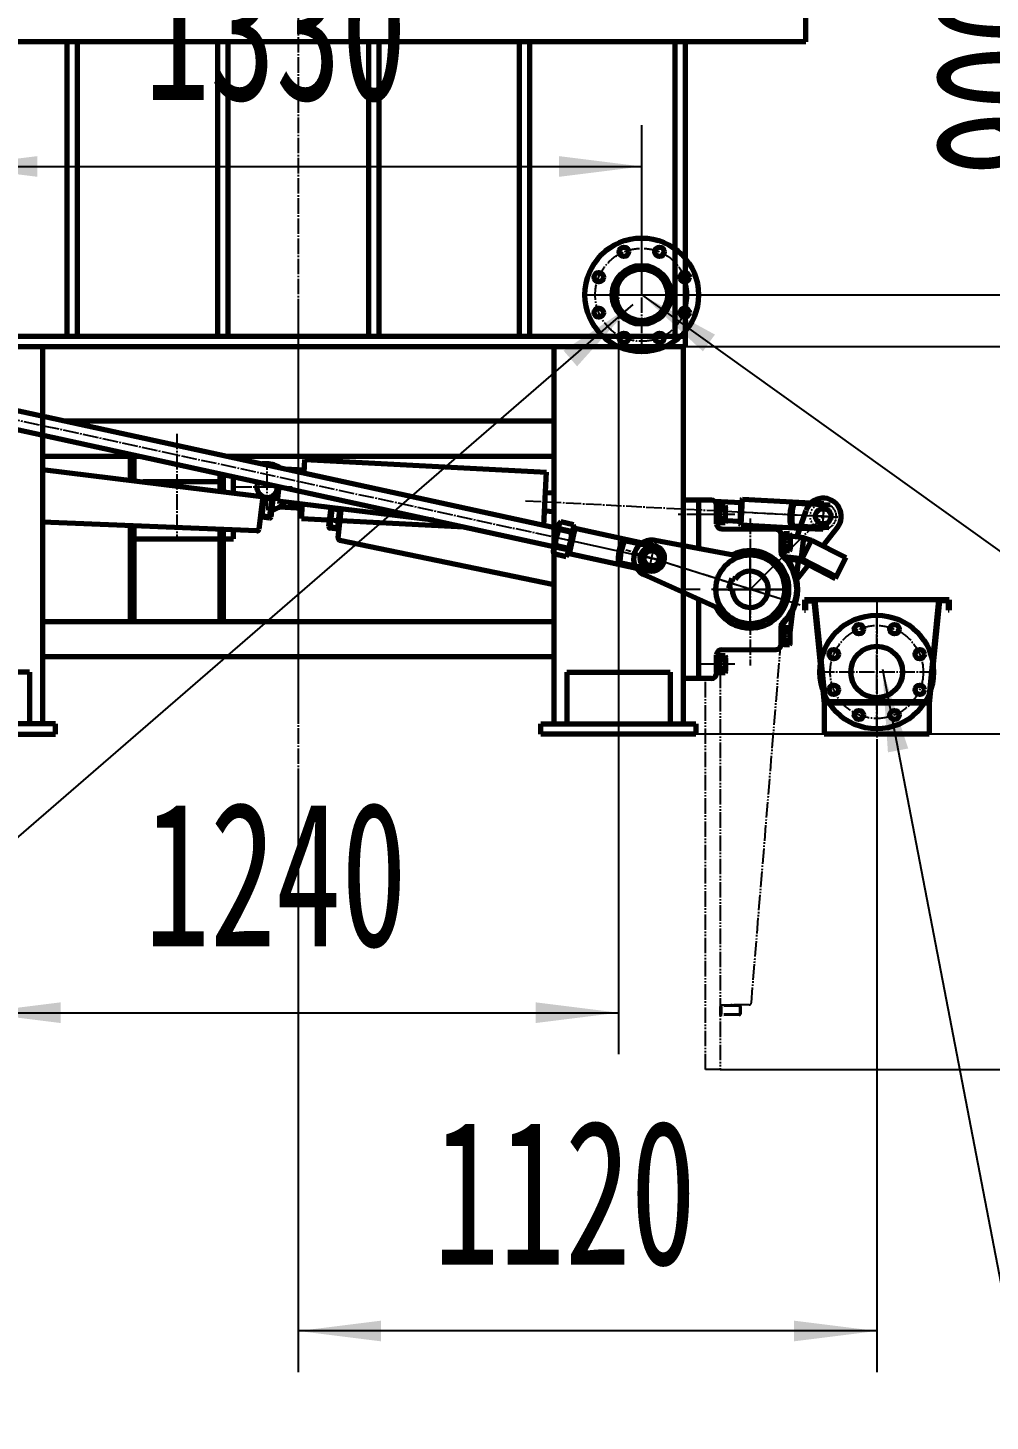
# Model space of a CAD drawing. Header units: millimetres. Extents: x -11880 to 11880, y -8400 to 8400.
# Drawn here: x 7078 to 8941, y 2269 to 4966 of the extents above; entities that cross this region are included whole.
import ezdxf

# ---------------------------------------------------------------- set-up
doc = ezdxf.new("R2010")
doc.units = ezdxf.units.MM
for name, pattern in [('EB_DASH', [6, 3, -3]), ('EB_DASHDOT', [39, 30, -3, 3, -3]), ('EB_DASHDOTDOT', [45, 30, -3, 3, -3, 3, -3])]:
    doc.linetypes.add(name, pattern=pattern)
for name, color, linetype, lineweight in [('CAXA0', 7, 'Continuous', 70), ('CAXA1', 1, 'EB_DASHDOT', 25), ('CAXA2', 6, 'EB_DASH', 25), ('CAXA4', 3, 'Continuous', 25)]:
    doc.layers.add(name, color=color, linetype=linetype, lineweight=lineweight)
doc.styles.add('标准', font='', dxfattribs={"width": 0.667})
doc.styles.get('标准').set_extended_font_data('SimSun')
doc.dimstyles.new('标准', dxfattribs={"dimscale": 40, "dimtxt": 7, "dimasz": 4, "dimexe": 2, "dimexo": 0, "dimtad": 1, "dimdec": 1, "dimzin": 12, "dimdsep": 46, "dimtxsty": '标准', "dimcen": 0, "dimdle": 6, "dimaunit": 1, "dimazin": 2, "dimtfac": 1, "dimtdec": 3, "dimtmove": 0, "dimatfit": 3, "dimfxl": 0, "dimtolj": 1, "dimtzin": 0, "dimarcsym": 0})

# ---------------------------------------------------------------- blocks, each defined once
blk = doc.blocks.new('CAXBLOCK36', base_point=(8266.2, 4449.2))
at = {"layer": 'CAXA0', "linetype": 'Continuous', "lineweight": 70}
for centre, radius in [((8266.2, 4449.2), 110), ((8231.8, 4532.3), 9), ((8300.7, 4532.3), 9), ((8266.2, 4449.2), 57), ((8183.1, 4483.6), 9), ((8266.2, 4449.2), 50), ((8349.4, 4483.6), 9), ((8183.1, 4414.7), 9), ((8349.4, 4414.7), 9), ((8231.8, 4366), 9), ((8300.7, 4366), 9)]:
    blk.add_circle(centre, radius, dxfattribs=at)
at = {"layer": 'CAXA1', "linetype": 'EB_DASHDOT', "lineweight": 25}
for p, q in [((8266.2, 4336.2), (8266.2, 4562.2)), ((8153.2, 4449.2), (8379.2, 4449.2))]:
    blk.add_line(p, q, dxfattribs=at)
blk.add_circle((8266.2, 4449.2), 90, dxfattribs=at)
blk = doc.blocks.new('CAXBLOCK37', base_point=(8248.9, 4430.7))
at = {"layer": 'CAXA0', "linetype": 'Continuous', "lineweight": 25}
blk.add_hatch(color=0, dxfattribs=at).paths.add_polyline_path([(8248.9, 4430.7), (8114.9, 4341.1), (8141.1, 4310.8)], flags=0)
at = {"layer": 'CAXA0', "color": 0, "linetype": 'Continuous', "lineweight": 25}
blk.add_line((8248.9, 4430.7), (6147.7, 2611.4), dxfattribs=at)
blk = doc.blocks.new('*D46')
at = {"layer": 'CAXA4', "linetype": 'Continuous', "lineweight": 25}
for points in [[(9749.4, 6349.2), (9729.4, 6189.2), (9769.4, 6189.2)], [(9749.4, 4349.2), (9729.4, 4509.2), (9769.4, 4509.2)]]:
    blk.add_hatch(color=0, dxfattribs=at).paths.add_polyline_path(points, flags=0)
at = {"layer": 'CAXA4', "color": 0, "linetype": 'Continuous', "lineweight": 25}
for p, q in [((6851.2, 6349.2), (9829.4, 6349.2)), ((9749.4, 6349.2), (9749.4, 4349.2)), ((6851.2, 4349.2), (9829.4, 4349.2))]:
    blk.add_line(p, q, dxfattribs=at)
at = {"layer": 'CAXA4', "color": 0, "linetype": 'Continuous', "lineweight": 25, "insert": (9340.8, 5051.3), "char_height": 280, "attachment_point": 1, "rotation": 90, "style": '标准'}
blk.add_mtext('\\fSimSun|b0|i0|p34;2000', dxfattribs=at)
blk = doc.blocks.new('CAXBLOCK222', base_point=(8541.2, 3788.1))
at = {"layer": 'CAXA0', "linetype": 'Continuous', "lineweight": 70}
for p, q in [((8541.2, 3771.6), (8541.2, 3804.6)), ((8552.6, 3804.6), (8541.2, 3804.6)), ((8541.2, 3778.1), (8541.2, 3798.1)), ((8552.6, 3796.3), (8541.2, 3796.3)), ((8552.6, 3779.8), (8541.2, 3779.8)), ((8553.7, 3775.7), (8553.7, 3800.4)), ((8552.6, 3771.6), (8541.2, 3771.6))]:
    blk.add_line(p, q, dxfattribs=at)
for centre, radius, start, end in [((8545.8, 3800.4), 7.93, 328.7194, 31.2806), ((8523.7, 3788.1), 30, 344.0628, 15.9372), ((8545.8, 3775.7), 7.93, 328.7194, 31.2806)]:
    blk.add_arc(centre, radius, start, end, dxfattribs=at)
at = {"layer": 'CAXA1', "linetype": 'EB_DASHDOT', "lineweight": 25}
blk.add_line((8555.6, 3788.1), (8538.2, 3788.1), dxfattribs=at)
blk = doc.blocks.new('CAXBLOCK223', base_point=(8536.2, 3788.1))
at = {"layer": 'CAXA0'}
for p, q in [((8536.2, 3803.2), (8536.2, 3773)), ((8536.2, 3803.2), (8541.2, 3803.2)), ((8541.2, 3803.2), (8541.2, 3773)), ((8536.2, 3789.4), (8541.2, 3790.7)), ((8536.2, 3786.8), (8536.9, 3787)), ((8536.9, 3787), (8541.2, 3788.1)), ((8536.2, 3773), (8541.2, 3773))]:
    blk.add_line(p, q, dxfattribs=at)
at = {"layer": 'CAXA1', "linetype": 'EB_DASHDOT', "lineweight": 25}
blk.add_line((8533.2, 3788.1), (8544.2, 3788.1), dxfattribs=at)
blk = doc.blocks.new('CAXBLOCK224', base_point=(8541.2, 3970.2))
at = {"layer": 'CAXA0', "linetype": 'Continuous', "lineweight": 70}
for p, q in [((8541.2, 3986.7), (8541.2, 3953.7)), ((8552.6, 3986.7), (8541.2, 3986.7)), ((8541.2, 3980.2), (8541.2, 3960.2)), ((8552.6, 3978.4), (8541.2, 3978.4)), ((8553.7, 3982.5), (8553.7, 3957.8)), ((8552.6, 3961.9), (8541.2, 3961.9)), ((8552.6, 3953.7), (8541.2, 3953.7))]:
    blk.add_line(p, q, dxfattribs=at)
for centre, radius, start, end in [((8545.8, 3982.5), 7.93, 328.7194, 31.2806), ((8523.7, 3970.2), 30, 344.0628, 15.9372), ((8545.8, 3957.8), 7.93, 328.7194, 31.2806)]:
    blk.add_arc(centre, radius, start, end, dxfattribs=at)
at = {"layer": 'CAXA1', "linetype": 'EB_DASHDOT', "lineweight": 25}
blk.add_line((8555.6, 3970.2), (8538.2, 3970.2), dxfattribs=at)
blk = doc.blocks.new('CAXBLOCK225', base_point=(8536.2, 3970.2))
at = {"layer": 'CAXA0'}
for p, q in [((8536.2, 3955.1), (8536.2, 3985.3)), ((8536.2, 3985.3), (8541.2, 3985.3)), ((8536.2, 3971.5), (8536.9, 3971.3)), ((8536.2, 3968.9), (8541.2, 3967.5)), ((8536.9, 3971.3), (8541.2, 3970.1)), ((8541.2, 3955.1), (8541.2, 3985.3)), ((8536.2, 3955.1), (8541.2, 3955.1))]:
    blk.add_line(p, q, dxfattribs=at)
at = {"layer": 'CAXA1', "linetype": 'EB_DASHDOT', "lineweight": 25}
blk.add_line((8533.2, 3970.2), (8544.2, 3970.2), dxfattribs=at)
blk = doc.blocks.new('CAXBLOCK226', base_point=(8416.2, 4024.2))
at = {"layer": 'CAXA0', "linetype": 'Continuous', "lineweight": 70}
for p, q in [((8416.2, 4007.7), (8416.2, 4040.6)), ((8427.6, 4040.6), (8416.2, 4040.6)), ((8416.2, 4014.2), (8416.2, 4034.2)), ((8427.6, 4032.4), (8416.2, 4032.4)), ((8428.7, 4011.8), (8428.7, 4036.5)), ((8427.6, 4015.9), (8416.2, 4015.9)), ((8427.6, 4007.7), (8416.2, 4007.7))]:
    blk.add_line(p, q, dxfattribs=at)
for centre, radius, start, end in [((8420.8, 4036.5), 7.93, 328.7194, 31.2806), ((8398.7, 4024.2), 30, 344.0628, 15.9372), ((8420.8, 4011.8), 7.93, 328.7194, 31.2806)]:
    blk.add_arc(centre, radius, start, end, dxfattribs=at)
at = {"layer": 'CAXA1', "linetype": 'EB_DASHDOT', "lineweight": 25}
blk.add_line((8430.6, 4024.2), (8413.2, 4024.2), dxfattribs=at)
blk = doc.blocks.new('CAXBLOCK227', base_point=(8411.2, 4024.2))
at = {"layer": 'CAXA0'}
for p, q in [((8411.2, 4039.3), (8411.2, 4009.1)), ((8411.2, 4039.3), (8416.2, 4039.3)), ((8411.2, 4025.4), (8416.2, 4026.8)), ((8411.2, 4022.9), (8411.9, 4023)), ((8411.9, 4023), (8416.2, 4024.2)), ((8416.2, 4039.3), (8416.2, 4009.1)), ((8411.2, 4009.1), (8416.2, 4009.1))]:
    blk.add_line(p, q, dxfattribs=at)
at = {"layer": 'CAXA1', "linetype": 'EB_DASHDOT', "lineweight": 25}
blk.add_line((8408.2, 4024.2), (8419.2, 4024.2), dxfattribs=at)
blk = doc.blocks.new('CAXBLOCK228', base_point=(8416.2, 3734.1))
at = {"layer": 'CAXA0', "linetype": 'Continuous', "lineweight": 70}
for p, q in [((8416.2, 3750.6), (8416.2, 3717.6)), ((8427.6, 3750.6), (8416.2, 3750.6)), ((8416.2, 3744.1), (8416.2, 3724.1)), ((8427.6, 3742.3), (8416.2, 3742.3)), ((8427.6, 3725.9), (8416.2, 3725.9)), ((8428.7, 3746.5), (8428.7, 3721.7)), ((8427.6, 3717.6), (8416.2, 3717.6))]:
    blk.add_line(p, q, dxfattribs=at)
for centre, radius, start, end in [((8420.8, 3746.5), 7.93, 328.7194, 31.2806), ((8398.7, 3734.1), 30, 344.0628, 15.9372), ((8420.8, 3721.7), 7.93, 328.7194, 31.2806)]:
    blk.add_arc(centre, radius, start, end, dxfattribs=at)
at = {"layer": 'CAXA1', "linetype": 'EB_DASHDOT', "lineweight": 25}
blk.add_line((8430.6, 3734.1), (8413.2, 3734.1), dxfattribs=at)
blk = doc.blocks.new('CAXBLOCK229', base_point=(8411.2, 3734.1))
at = {"layer": 'CAXA0'}
for p, q in [((8411.2, 3719), (8411.2, 3749.2)), ((8411.2, 3749.2), (8416.2, 3749.2)), ((8416.2, 3719), (8416.2, 3749.2)), ((8411.2, 3735.4), (8411.9, 3735.2)), ((8411.2, 3732.8), (8416.2, 3731.5)), ((8411.9, 3735.2), (8416.2, 3734.1)), ((8411.2, 3719), (8416.2, 3719))]:
    blk.add_line(p, q, dxfattribs=at)
at = {"layer": 'CAXA1', "linetype": 'EB_DASHDOT', "lineweight": 25}
blk.add_line((8408.2, 3734.1), (8419.2, 3734.1), dxfattribs=at)
blk = doc.blocks.new('CAXBLOCK230', base_point=(8100.5, 3979.9))
at = {"layer": 'CAXA0'}
for p, q in [((8095.3, 3956.7), (8105.8, 4003.1)), ((8130.4, 3989.4), (8106.4, 3994.9)), ((8109.9, 4010.3), (8133.9, 4004.9)), ((8124, 3950.2), (8134.5, 3996.6)), ((8095.9, 3948.4), (8119.9, 3943)), ((8123.4, 3958.5), (8099.4, 3963.9))]:
    blk.add_line(p, q, dxfattribs=at)
for centre, radius, start, end in [((8153.2, 3968), 54, 150.1502, 184.3479), ((8119.8, 4000), 14.4, 133.7806, 200.7175), ((8120.4, 3999.8), 14.4, 313.7806, 20.7175), ((8076.5, 3985.3), 54, 330.1502, 4.3479), ((8109.3, 3953.5), 14.4, 133.7806, 200.7175), ((8109.9, 3953.4), 14.4, 313.7806, 20.7175)]:
    blk.add_arc(centre, radius, start, end, dxfattribs=at)
at = {"layer": 'CAXA1', "linetype": 'EB_DASHDOT', "lineweight": 25}
blk.add_line((8098.2, 3980.4), (8132.1, 3972.8), dxfattribs=at)
blk = doc.blocks.new('CAXBLOCK231', base_point=(8476.3, 3879.2))
at = {"layer": 'CAXA0'}
for p, q in [((8457.2, 3942.9), (8292, 3973.8)), ((8424.1, 3838), (8271.1, 3907.5)), ((8435.2, 3881.7), (8441.2, 3900.7)), ((8441.2, 3900.7), (8447.3, 3898.8)), ((8435.2, 3881.7), (8441.3, 3879.8))]:
    blk.add_line(p, q, dxfattribs=at)
for centre, radius in [((8285.5, 3939.3), 22), ((8285.5, 3939.3), 15), ((8476.3, 3879.2), 66.5)]:
    blk.add_circle(centre, radius, dxfattribs=at)
for centre, start, end in [((8285.5, 3939.3), 72.5, 252.5), ((8476.3, 3879.2), 359.1015, 145.8985), ((8476.3, 3879.2), 179.1015, 359.1015)]:
    blk.add_arc(centre, 35, start, end, dxfattribs=at)
blk = doc.blocks.new('CAXBLOCK237', base_point=(6981.2, 3599.2))
at = {"layer": 'CAXA0', "color": 3, "linetype": 'EB_DASHDOTDOT', "lineweight": 25}
blk.add_line((6856.2, 4349.2), (6856.2, 3619.2), dxfattribs=at)
at = {"layer": 'CAXA0', "linetype": 'Continuous', "lineweight": 70}
for p, q in [((6856.2, 4349.2), (6856.2, 3619.2)), ((7106.2, 4349.2), (7106.2, 3619.2)), ((7106.2, 4349.2), (7106.2, 3619.2)), ((6881.2, 3719.2), (6881.2, 3619.2)), ((7081.2, 3719.2), (6881.2, 3719.2)), ((7081.2, 3719.2), (6881.2, 3719.2)), ((6881.2, 3719.2), (6881.2, 3619.2)), ((7081.2, 3719.2), (7081.2, 3619.2)), ((7081.2, 3719.2), (7081.2, 3619.2)), ((7131.2, 3619.2), (6831.2, 3619.2)), ((6831.2, 3619.2), (6831.2, 3599.2)), ((7131.2, 3619.2), (6831.2, 3619.2)), ((6831.2, 3619.2), (6831.2, 3599.2)), ((7131.2, 3599.2), (7131.2, 3619.2)), ((7131.2, 3599.2), (7131.2, 3619.2)), ((6831.2, 3599.2), (7131.2, 3599.2)), ((6831.2, 3599.2), (7131.2, 3599.2))]:
    blk.add_line(p, q, dxfattribs=at)
at = {"layer": 'CAXA0'}
blk.add_line((6856.2, 4349.2), (7106.2, 4349.2), dxfattribs=at)
at = {"layer": 'CAXA1', "linetype": 'EB_DASHDOT', "lineweight": 25}
blk.add_line((6981.2, 4349.2), (6981.2, 3599.2), dxfattribs=at)
blk = doc.blocks.new('CAXBLOCK238', base_point=(8221.2, 3599.2))
at = {"layer": 'CAXA0', "color": 3, "linetype": 'EB_DASHDOTDOT', "lineweight": 25}
blk.add_line((8096.2, 4349.2), (8096.2, 3619.2), dxfattribs=at)
at = {"layer": 'CAXA0', "linetype": 'Continuous', "lineweight": 70}
for p, q in [((8096.2, 4349.2), (8096.2, 3619.2)), ((8346.2, 4349.2), (8346.2, 3619.2)), ((8346.2, 4349.2), (8346.2, 3619.2)), ((8121.2, 3719.2), (8121.2, 3619.2)), ((8121.2, 3719.2), (8121.2, 3619.2)), ((8121.2, 3719.2), (8321.2, 3719.2)), ((8121.2, 3719.2), (8321.2, 3719.2)), ((8321.2, 3719.2), (8321.2, 3619.2)), ((8321.2, 3719.2), (8321.2, 3619.2)), ((8071.2, 3619.2), (8371.2, 3619.2)), ((8071.2, 3599.2), (8071.2, 3619.2)), ((8071.2, 3619.2), (8371.2, 3619.2)), ((8071.2, 3599.2), (8071.2, 3619.2)), ((8371.2, 3619.2), (8371.2, 3599.2)), ((8371.2, 3619.2), (8371.2, 3599.2)), ((8371.2, 3619.2), (8371.2, 3599.2)), ((8371.2, 3619.2), (8371.2, 3599.2)), ((8371.2, 3599.2), (8071.2, 3599.2)), ((8371.2, 3599.2), (8071.2, 3599.2))]:
    blk.add_line(p, q, dxfattribs=at)
at = {"layer": 'CAXA0'}
blk.add_line((8096.2, 4349.2), (8346.2, 4349.2), dxfattribs=at)
at = {"layer": 'CAXA0', "color": 7}
blk.add_line((8121.2, 3719.2), (8321.2, 3719.2), dxfattribs=at)
at = {"layer": 'CAXA1', "linetype": 'EB_DASHDOT', "lineweight": 25}
for p in [(8221.2, 4361.3), (8221.2, 4343.3)]:
    blk.add_line(p, (8221.2, 3599.2), dxfattribs=at)
blk = doc.blocks.new('*D280')
at = {"layer": 'CAXA4', "linetype": 'Continuous', "lineweight": 25}
for points in [[(10352.3, 5349.2), (10332.3, 5189.2), (10372.3, 5189.2)], [(10352.3, 3599.2), (10332.3, 3759.2), (10372.3, 3759.2)]]:
    blk.add_hatch(color=0, dxfattribs=at).paths.add_polyline_path(points, flags=0)
at = {"layer": 'CAXA4', "color": 0, "linetype": 'Continuous', "lineweight": 25}
for p, q in [((8354.2, 5349.2), (10432.3, 5349.2)), ((10352.3, 5349.2), (10352.3, 3599.2)), ((8371.2, 3599.2), (10432.3, 3599.2))]:
    blk.add_line(p, q, dxfattribs=at)
at = {"layer": 'CAXA4', "color": 0, "linetype": 'Continuous', "lineweight": 25, "insert": (9943.7, 4176.3), "char_height": 280, "attachment_point": 1, "rotation": 90, "style": '标准'}
blk.add_mtext('\\fSimSun|b0|i0|p34;1750', dxfattribs=at)
blk = doc.blocks.new('*D281')
at = {"layer": 'CAXA4', "linetype": 'Continuous', "lineweight": 25}
for points in [[(11004.4, 6349.2), (11024.4, 6189.2), (10984.4, 6189.2)], [(11004.4, 3599.2), (11024.4, 3759.2), (10984.4, 3759.2)]]:
    blk.add_hatch(color=0, dxfattribs=at).paths.add_polyline_path(points, flags=0)
at = {"layer": 'CAXA4', "color": 0, "linetype": 'Continuous', "lineweight": 25}
for p, q in [((8351.2, 6349.2), (11084.4, 6349.2)), ((11004.4, 3599.2), (11004.4, 6349.2)), ((8371.2, 3599.2), (11084.4, 3599.2))]:
    blk.add_line(p, q, dxfattribs=at)
at = {"layer": 'CAXA4', "color": 0, "linetype": 'Continuous', "lineweight": 25, "insert": (10595.8, 4676.3), "char_height": 280, "attachment_point": 1, "rotation": 90, "style": '标准'}
blk.add_mtext('\\fSimSun|b0|i0|p34;2750', dxfattribs=at)
blk = doc.blocks.new('*D282')
at = {"layer": 'CAXA4', "linetype": 'Continuous', "lineweight": 25}
for points in [[(10352.3, 3599.2), (10332.3, 3439.2), (10372.3, 3439.2)], [(10352.3, 2949.9), (10332.3, 3109.9), (10372.3, 3109.9)]]:
    blk.add_hatch(color=0, dxfattribs=at).paths.add_polyline_path(points, flags=0)
at = {"layer": 'CAXA4', "color": 0, "linetype": 'Continuous', "lineweight": 25}
for p, q in [((8371.2, 3599.2), (10432.3, 3599.2)), ((10352.3, 3599.2), (10352.3, 2949.9)), ((8418.2, 2949.9), (10432.3, 2949.9))]:
    blk.add_line(p, q, dxfattribs=at)
at = {"layer": 'CAXA4', "color": 0, "linetype": 'Continuous', "lineweight": 25, "insert": (9943.7, 3054.6), "char_height": 280, "attachment_point": 1, "rotation": 90, "style": '标准'}
blk.add_mtext('\\fSimSun|b0|i0|p34;650', dxfattribs=at)
blk = doc.blocks.new('*D283')
at = {"layer": 'CAXA4', "linetype": 'Continuous', "lineweight": 25}
for points in [[(6981.2, 3059.8), (7141.2, 3039.8), (7141.2, 3079.8)], [(8221.2, 3059.8), (8061.2, 3039.8), (8061.2, 3079.8)]]:
    blk.add_hatch(color=0, dxfattribs=at).paths.add_polyline_path(points, flags=0)
at = {"layer": 'CAXA4', "color": 0, "linetype": 'Continuous', "lineweight": 25}
for p, q in [((6981.2, 3599.2), (6981.2, 2979.8)), ((8221.2, 3599.2), (8221.2, 2979.8)), ((6981.2, 3059.8), (8221.2, 3059.8))]:
    blk.add_line(p, q, dxfattribs=at)
at = {"layer": 'CAXA4', "color": 0, "linetype": 'Continuous', "lineweight": 25, "insert": (7303.4, 3468.4), "char_height": 280, "attachment_point": 1, "style": '标准'}
blk.add_mtext('\\fSimSun|b0|i0|p34;1240', dxfattribs=at)
blk = doc.blocks.new('CAXBLOCK240', base_point=(8721.2, 3719.2))
at = {"layer": 'CAXA0'}
for centre, radius in [((8721.2, 3719.2), 110), ((8686.8, 3802.3), 9), ((8755.7, 3802.3), 9), ((8638.1, 3753.6), 9), ((8721.2, 3719.2), 50), ((8804.4, 3753.6), 9), ((8638.1, 3684.7), 9), ((8804.4, 3684.7), 9), ((8686.8, 3636), 9), ((8755.7, 3636), 9)]:
    blk.add_circle(centre, radius, dxfattribs=at)
at = {"layer": 'CAXA1', "linetype": 'EB_DASHDOT', "lineweight": 25}
for p, q in [((8721.2, 3862.2), (8721.2, 3586.7)), ((8721.2, 3606.2), (8721.2, 3832.2)), ((8834.2, 3719.2), (8608.2, 3719.2))]:
    blk.add_line(p, q, dxfattribs=at)
blk.add_circle((8721.2, 3719.2), 90, dxfattribs=at)
blk = doc.blocks.new('CAXBLOCK239', base_point=(8721.2, 3599.2))
at = {"layer": 'CAXA0'}
for p, q in [((8601.2, 3859.2), (8581.2, 3859.2)), ((8581.2, 3859.2), (8581.2, 3839.2)), ((8598.5, 3859.2), (8581.2, 3859.2)), ((8581.2, 3859.2), (8601.2, 3859.2)), ((8583.2, 3857.2), (8583.2, 3839.2)), ((8583.2, 3857.2), (8599.4, 3857.2)), ((8599.4, 3857.2), (8619.5, 3659.2)), ((8841.2, 3859.2), (8601.2, 3859.2)), ((8841.2, 3859.2), (8601.2, 3859.2)), ((8601.4, 3857.4), (8621.3, 3661.2)), ((8841, 3857.4), (8821.1, 3661.2)), ((8843, 3857.2), (8822.9, 3659.2)), ((8841.2, 3859.2), (8861.2, 3859.2)), ((8861.2, 3859.2), (8841.2, 3859.2)), ((8859.2, 3857.2), (8843, 3857.2)), ((8843.9, 3859.2), (8861.2, 3859.2)), ((8859.2, 3857.2), (8859.2, 3839.2)), ((8861.2, 3859.2), (8861.2, 3839.2)), ((8581.2, 3839.2), (8583.2, 3839.2)), ((8861.2, 3839.2), (8859.2, 3839.2)), ((8822.9, 3659.2), (8619.5, 3659.2)), ((8619.5, 3659.2), (8619.5, 3599.2)), ((8821.1, 3661.2), (8621.3, 3661.2)), ((8822.9, 3659.2), (8822.9, 3599.2)), ((8822.9, 3599.2), (8619.5, 3599.2))]:
    blk.add_line(p, q, dxfattribs=at)
for centre, start, end in [((8599.4, 3857.2), 5.797, 90), ((8843, 3857.2), 90, 174.203)]:
    blk.add_arc(centre, 2, start, end, dxfattribs=at)
blk.add_blockref('CAXBLOCK240', (8721.2, 3719.2), dxfattribs=at)
blk = doc.blocks.new('*D286')
at = {"layer": 'CAXA4', "linetype": 'Continuous', "lineweight": 25}
for points in [[(7601.2, 2443.7), (7761.2, 2463.7), (7761.2, 2423.7)], [(8721.2, 2443.7), (8561.2, 2463.7), (8561.2, 2423.7)]]:
    blk.add_hatch(color=0, dxfattribs=at).paths.add_polyline_path(points, flags=0)
at = {"layer": 'CAXA4', "color": 0, "linetype": 'Continuous', "lineweight": 25}
for p, q in [((8721.2, 3586.7), (8721.2, 2363.7)), ((7601.2, 3519.8), (7601.2, 2363.7)), ((8721.2, 2443.7), (7601.2, 2443.7))]:
    blk.add_line(p, q, dxfattribs=at)
at = {"layer": 'CAXA4', "color": 0, "linetype": 'Continuous', "lineweight": 25, "insert": (7863.4, 2852.3), "char_height": 280, "attachment_point": 1, "style": '标准'}
blk.add_mtext('\\fSimSun|b0|i0|p34;1120', dxfattribs=at)
blk = doc.blocks.new('*D287')
at = {"layer": 'CAXA4', "linetype": 'Continuous', "lineweight": 25}
blk.add_hatch(color=0, dxfattribs=at).paths.add_polyline_path([(8732.1, 3724.4), (8742.9, 3563.6), (8782.1, 3571.1)], flags=0)
at = {"layer": 'CAXA4', "color": 0, "linetype": 'Continuous', "lineweight": 25}
for p, q in [((8732.1, 3724.4), (8999.2, 2342.2)), ((8999.2, 2342.2), (11075.6, 2342.2))]:
    blk.add_line(p, q, dxfattribs=at)
at = {"layer": 'CAXA4', "color": 0, "linetype": 'Continuous', "lineweight": 25, "char_height": 280, "attachment_point": 1, "style": '标准'}
for s, insert in [('\\fSimSun|b0|i0|p34;e', (10018.1, 2750.8)), ('\\fSimSun|b0|i0|p34;接液槽出液法兰', (9102.6, 2317.2))]:
    blk.add_mtext(s, dxfattribs=dict(at, insert=insert))
blk = doc.blocks.new('*D320')
at = {"layer": 'CAXA4', "linetype": 'Continuous', "lineweight": 25}
blk.add_hatch(color=0, dxfattribs=at).paths.add_polyline_path([(8266.2, 4449.2), (8384.7, 4339.8), (8408, 4372.3)], flags=0)
at = {"layer": 'CAXA4', "color": 0, "linetype": 'Continuous', "lineweight": 25}
for p, q in [((8266.2, 4449.2), (9241.9, 3751)), ((9241.9, 3751), (9556.7, 3751))]:
    blk.add_line(p, q, dxfattribs=at)
at = {"layer": 'CAXA4', "color": 0, "linetype": 'Continuous', "lineweight": 25, "insert": (9258.9, 4159.6), "char_height": 280, "attachment_point": 1, "style": '标准'}
blk.add_mtext('\\fSimSun|b0|i0|p34;a2', dxfattribs=at)
blk = doc.blocks.new('*D360')
at = {"layer": 'CAXA4', "linetype": 'Continuous', "lineweight": 25}
for points in [[(9241.9, 5349.2), (9221.9, 5189.2), (9261.9, 5189.2)], [(9241.9, 4449.2), (9221.9, 4609.2), (9261.9, 4609.2)]]:
    blk.add_hatch(color=0, dxfattribs=at).paths.add_polyline_path(points, flags=0)
at = {"layer": 'CAXA4', "color": 0, "linetype": 'Continuous', "lineweight": 25}
for p, q in [((8354.2, 5349.2), (9321.9, 5349.2)), ((9241.9, 5349.2), (9241.9, 4449.2)), ((8153.2, 4449.2), (9321.9, 4449.2))]:
    blk.add_line(p, q, dxfattribs=at)
at = {"layer": 'CAXA4', "color": 0, "linetype": 'Continuous', "lineweight": 25, "insert": (8833.3, 4679.3), "char_height": 280, "attachment_point": 1, "rotation": 90, "style": '标准'}
blk.add_mtext('\\fSimSun|b0|i0|p34;900', dxfattribs=at)
blk = doc.blocks.new('*D361')
at = {"layer": 'CAXA4', "linetype": 'Continuous', "lineweight": 25}
for points in [[(6936.2, 4697.6), (7096.2, 4677.6), (7096.2, 4717.6)], [(8266.2, 4697.6), (8106.2, 4677.6), (8106.2, 4717.6)]]:
    blk.add_hatch(color=0, dxfattribs=at).paths.add_polyline_path(points, flags=0)
at = {"layer": 'CAXA4', "color": 0, "linetype": 'Continuous', "lineweight": 25}
for p, q in [((6936.2, 4449.2), (6936.2, 4777.6)), ((8266.2, 4449.2), (8266.2, 4777.6)), ((6936.2, 4697.6), (8266.2, 4697.6))]:
    blk.add_line(p, q, dxfattribs=at)
at = {"layer": 'CAXA4', "color": 0, "linetype": 'Continuous', "lineweight": 25, "insert": (7303.4, 5106.2), "char_height": 280, "attachment_point": 1, "style": '标准'}
blk.add_mtext('\\fSimSun|b0|i0|p34;1330', dxfattribs=at)

msp = doc.modelspace()

# ---------------------------------------------------------------- linework, layer by layer
at = {"layer": 'CAXA0'}
for p, q in [((8583.73, 4939.15), (8583.73, 4999.15)), ((8583.73, 4939.15), (6618.73, 4939.15)), ((7153.23, 4939.15), (7153.23, 4369.15)), ((7173.23, 4939.15), (7173.23, 4369.15)), ((7445.23, 4939.15), (7445.23, 4369.15)), ((7465.23, 4939.15), (7465.23, 4369.15)), ((7737.23, 4939.15), (7737.23, 4369.15)), ((7757.23, 4939.15), (7757.23, 4369.15)), ((8029.23, 4939.15), (8029.23, 4369.15)), ((8049.23, 4939.15), (8049.23, 4369.15)), ((8331.23, 4369.15), (8331.23, 4939.15)), ((8351.23, 4369.15), (8351.23, 4939.15)), ((8351.23, 4349.15), (8351.23, 4403.33)), ((6851.23, 4369.15), (8351.23, 4369.15)), ((8331.23, 4369.15), (8331.23, 4373.66)), ((6851.23, 4349.15), (8351.23, 4349.15)), ((6851.23, 4349.15), (8351.23, 4349.15))]:
    msp.add_line(p, q, dxfattribs=at)
at = {"layer": 'CAXA0', "linetype": 'Continuous', "lineweight": 70}
msp.add_line((7106.23, 4349.15), (8096.23, 4349.15), dxfattribs=at)
at = {"layer": 'CAXA0', "color": 7}
for p, q in [((6886.4, 4262.67), (8133.05, 3991)), ((6878.73, 4227.5), (8125.38, 3955.83)), ((7150.35, 4205.15), (7601.23, 4205.15)), ((7555.64, 4205.15), (8096.23, 4205.15)), ((7106.23, 4137.15), (7293.31, 4137.15)), ((7276.23, 4137.15), (7276.23, 4090.18)), ((7283.23, 4137.15), (7283.23, 4089.32)), ((7462.39, 4137.15), (7601.23, 4137.15)), ((7476.23, 4134.14), (7476.23, 4137.15)), ((7530.05, 4137.15), (8096.23, 4137.15)), ((7612.53, 4104.43), (7613.9, 4130.41)), ((7613.9, 4130.41), (8081.82, 4105.81)), ((7449.23, 4103.18), (7449.23, 4068.93)), ((7456.23, 4101.65), (7456.23, 4068.07)), ((7456.23, 4068.07), (7456.23, 4101.65)), ((7541.23, 4122.15), (7531.22, 4122.15)), ((7576.11, 4112.37), (7612.85, 4110.44)), ((8076.43, 4003.34), (8081.82, 4105.81)), ((7456.23, 4087.15), (7300.84, 4087.15)), ((7476.23, 4065.62), (7476.23, 4097.29)), ((7560.97, 4050.1), (7564.4, 4078.08)), ((7655.78, 4092.25), (7656.4, 4097.28)), ((7862.86, 4013.04), (7560.97, 4050.1)), ((8079.77, 4066.86), (8096.23, 4065.99)), ((8401.23, 4051.76), (8346.23, 4051.76)), ((8376.23, 4051.65), (8376.23, 3958.02)), ((8407.25, 4049.64), (8458.82, 4046.93)), ((8456.67, 4005.96), (8459.08, 4051.89)), ((8459.08, 4051.89), (8456.67, 4005.96)), ((8458.56, 4003.85), (8461.18, 4053.78)), ((8459.08, 4051.89), (8461.18, 4053.78)), ((8461.18, 4053.78), (8594.5, 4046.8)), ((8591.56, 4043.88), (8560.61, 4045.5)), ((8594.5, 4046.8), (8618.96, 4045.52)), ((7564.87, 4038.86), (7608.96, 4036.54)), ((7607.91, 4016.57), (7609.36, 4044.16)), ((7664.8, 4037.36), (7681.69, 4035.43)), ((8077.88, 4030.91), (8096.23, 4029.94)), ((8566.74, 3980.4), (8584.58, 4031.99)), ((8630.79, 4041.82), (8591.56, 4043.88)), ((7521.42, 3992.2), (7106.23, 4008.88)), ((7276.23, 4002.05), (7276.23, 3977.15)), ((7276.23, 4002.05), (7276.23, 3817.15)), ((7283.23, 4001.77), (7283.23, 3817.15)), ((7449.23, 3995.1), (7449.23, 3817.15)), ((7456.23, 3994.82), (7456.23, 3817.15)), ((7476.23, 3977.15), (7476.23, 3994.01)), ((7607.91, 4016.57), (7922.59, 4000.02)), ((8124.32, 3950.94), (8134.11, 3995.89)), ((8136.49, 3997.42), (8125.84, 3948.56)), ((8136.49, 3997.42), (8134.11, 3995.89)), ((8136.49, 3997.42), (8266.93, 3968.99)), ((8428.71, 4012.46), (8456.93, 4010.98)), ((8458.56, 4003.85), (8456.67, 4005.96)), ((8458.56, 4003.85), (8572.78, 3997.87)), ((8573.82, 4000.89), (8558.32, 4001.7)), ((8572.78, 3997.87), (8616.85, 3995.56)), ((8628.49, 3998.02), (8573.82, 4000.89)), ((8645.23, 3999), (8617.11, 3963.01)), ((7276.23, 3977.15), (7476.23, 3977.15)), ((7681.44, 3974.59), (8096.23, 3888.73)), ((8263.56, 3966.59), (8233.28, 3973.18)), ((8301.94, 3958.22), (8263.56, 3966.59)), ((8266.93, 3968.99), (8291.36, 3963.67)), ((8580.27, 3978.73), (8553.71, 3982)), ((8574.79, 3934.07), (8580.27, 3978.73)), ((8574.79, 3934.07), (8595.22, 3974.17)), ((8580.27, 3978.73), (8595.22, 3974.17)), ((8595.22, 3974.17), (8661.29, 3940.5)), ((8096.23, 3962.18), (8096.23, 3960.88)), ((8096.23, 3962.18), (8096.23, 3960.88)), ((8124.32, 3950.94), (8125.84, 3948.56)), ((8125.84, 3948.56), (8256.29, 3920.14)), ((8575.98, 3937.95), (8543.47, 3941.94)), ((8574.79, 3934.07), (8547.42, 3937.43)), ((8575.98, 3937.95), (8642.68, 3903.97)), ((8661.29, 3940.5), (8640.86, 3900.4)), ((8254.22, 3923.73), (8223.94, 3930.33)), ((8292.6, 3915.36), (8254.22, 3923.73)), ((8256.29, 3920.14), (8280.22, 3914.92)), ((8565.71, 3900.56), (8569.6, 3934.71)), ((8588.89, 3926.88), (8566.29, 3897.96)), ((8574.79, 3934.07), (8640.86, 3900.4)), ((8376.23, 3859.73), (8376.23, 3706.65)), ((8553.73, 3795.45), (8558.6, 3838.17)), ((7106.23, 3817.15), (8096.23, 3817.15)), ((7106.23, 3749.15), (8096.23, 3749.15)), ((8376.23, 3706.65), (8346.23, 3706.65)), ((8401.23, 3706.65), (8346.23, 3706.65))]:
    msp.add_line(p, q, dxfattribs=at)
at = {"layer": 'CAXA0', "color": 7, "linetype": 'Continuous', "lineweight": 70}
for p, q in [((7106.23, 4111.05), (7561.59, 4055.14)), ((7525.55, 3995.71), (7533.28, 4058.64)), ((7531.25, 4021.61), (7535.4, 4055.36)), ((7549.85, 4054.09), (7535.95, 4055.8)), ((7546.14, 4019.79), (7550.28, 4053.53)), ((7548.62, 4019.48), (7552.77, 4053.23)), ((7550.15, 4064.99), (7550.56, 4064.94)), ((7545.28, 4016.87), (7531.38, 4018.58)), ((7545.58, 4019.35), (7531.69, 4021.06)), ((7660.61, 4000.59), (7664.8, 4037.36)), ((7663.1, 4000.31), (7667, 4034.59)), ((7681.41, 4032.95), (7667, 4034.59)), ((7678, 3998.61), (7681.85, 4032.39)), ((7678.28, 3978.96), (7684.33, 4032.11)), ((7680.48, 3998.3), (7684.33, 4032.12)), ((8411.23, 4042.51), (8411.23, 4009.56)), ((8411.23, 4006.11), (8411.23, 4041.65)), ((8411.23, 4036.03), (8411.23, 4016.03)), ((7677.16, 3995.69), (7663.25, 3997.27)), ((7677.45, 3998.17), (7663.54, 3999.76)), ((8421.17, 3996.11), (8526.3, 3995.44)), ((8536.23, 3985.44), (8536.23, 3950.54)), ((8536.23, 3950.54), (8536.23, 3985.44)), ((8536.23, 3985.44), (8536.23, 3956.89)), ((8536.23, 3983.37), (8536.23, 3963.37)), ((8536.23, 3772.82), (8536.23, 3807.71)), ((8536.23, 3771.69), (8536.23, 3801.36)), ((8536.23, 3774.89), (8536.23, 3794.89)), ((8411.23, 3718.53), (8411.23, 3752.14)), ((8411.23, 3751.81), (8411.23, 3716.65)), ((8421.17, 3762.14), (8526.3, 3762.82)), ((8411.23, 3745.34), (8411.23, 3725.34))]:
    msp.add_line(p, q, dxfattribs=at)
at = {"layer": 'CAXA0', "color": 230, "linetype": 'Continuous', "lineweight": 70}
msp.add_line((7528.77, 4021.92), (7533.28, 4058.64), dxfattribs=at)
at = {"layer": 'CAXA0', "color": 6, "linetype": 'EB_DASHDOTDOT', "lineweight": 25}
for p, q in [((8478.49, 3078.66), (8535.11, 3768.21)), ((8390.03, 2949.89), (8390.03, 3706.65)), ((8418.21, 3717.63), (8418.21, 2949.89)), ((8455.07, 3074.82), (8421.03, 3074.52)), ((8474.54, 3074.99), (8421.04, 3074.52)), ((8418.21, 3054.5), (8418.06, 3071.5)), ((8455.21, 3054.82), (8418.21, 3054.5)), ((8420.56, 3071.52), (8420.69, 3057.02)), ((8455.19, 3057.32), (8420.69, 3057.02)), ((8455.06, 3072.32), (8421.06, 3072.02)), ((8455.56, 3071.82), (8455.69, 3057.82)), ((8458.06, 3071.85), (8458.19, 3057.85)), ((8418.21, 2949.89), (8390.03, 2949.89))]:
    msp.add_line(p, q, dxfattribs=at)
at = {"layer": 'CAXA0', "color": 7}
for centre in [(8617.65, 4020.55), (8285.54, 3939.35)]:
    msp.add_circle(centre, 15, dxfattribs=at)
for centre, radius, start, end in [((7541.23, 4077.15), 45, 56.09244, 90), ((7541.23, 4077.15), 20, 150.74078, 4.67186), ((7541.23, 4077.15), 45, 278.28534, 320.10141), ((8401.23, 4041.76), 10, 0, 90), ((8620.65, 4020.39), 68, 155.42942, 198.57058), ((8652.78, 4018.71), 95.98, 161.90195, 192.09805), ((8617.65, 4020.55), 35, 322, 160.92465), ((7521.58, 3996.2), 4, 267.69882, 353.0002), ((7682.25, 3978.5), 4, 173.50012, 258.30601), ((8288.48, 3938.71), 68, 146.13574, 189.27689), ((8319.91, 3931.86), 95.98, 152.60827, 182.80436), ((8285.54, 3939.35), 25, 257.70632, 77.70632), ((8476.23, 3879.15), 92, 310.84232, 49.16213), ((8401.23, 3716.65), 10, 270, 0)]:
    msp.add_arc(centre, radius, start, end, dxfattribs=at)
at = {"layer": 'CAXA0', "color": 7, "linetype": 'Continuous', "lineweight": 70}
for centre, radius, start, end in [((7535.89, 4055.3), 3, 83.0004, 173.0004), ((7549.79, 4053.59), 0.5, 353.0004, 83.0004), ((7549.79, 4053.59), 3, 353.0004, 83.0004), ((7531.75, 4021.55), 3, 173.0004, 263.0004), ((7531.75, 4021.55), 0.5, 173.0004, 263.0004), ((7545.65, 4019.85), 3, 263.0004, 353.0004), ((7545.65, 4019.85), 0.5, 263.0004, 353.0004), ((7681.35, 4032.45), 0.5, 353.50012, 83.50012), ((7681.35, 4032.45), 3, 353.50012, 83.50012), ((7663.59, 4000.25), 3, 173.50012, 263.50012), ((7663.59, 4000.25), 0.5, 173.50012, 263.50012), ((7677.5, 3998.67), 3, 263.50012, 353.50012), ((7677.5, 3998.67), 0.5, 263.50012, 353.50012), ((8421.23, 4006.11), 10, 180, 269.63252), ((8526.23, 3985.44), 10, 0, 89.63252), ((8476.23, 3879.13), 75, 207.46488, 117.30924), ((8546.23, 3950.54), 10, 180, 225.57298), ((8476.23, 3879.13), 90, 314.427, 45.573), ((8546.15, 3807.64), 10, 134.427, 180), ((8546.23, 3807.71), 10, 134.427, 180), ((8421.23, 3752.14), 10, 90.36748, 180), ((8526.23, 3772.82), 10, 270.36748, 0)]:
    msp.add_arc(centre, radius, start, end, dxfattribs=at)
at = {"layer": 'CAXA0', "color": 230, "linetype": 'Continuous', "lineweight": 70}
msp.add_arc((7535.89, 4055.3), 0.5, 83.0004, 173.0004, dxfattribs=at)
at = {"layer": 'CAXA0', "color": 6, "linetype": 'EB_DASHDOTDOT', "lineweight": 25}
for centre, radius, start, end in [((8421.06, 3071.52), 3, 90.50012, 180.50012), ((8455.06, 3071.82), 3, 0.50012, 90.50012), ((8474.5, 3078.99), 4, 270.50012, 355.30601), ((8421.06, 3071.52), 0.5, 90.50012, 180.50012), ((8455.06, 3071.82), 0.5, 0.50012, 90.50012), ((8455.19, 3057.82), 0.5, 270.50012, 0.50012), ((8455.19, 3057.82), 3, 270.50012, 0.50012)]:
    msp.add_arc(centre, radius, start, end, dxfattribs=at)
at = {"layer": 'CAXA1', "linetype": 'EB_DASHDOT', "lineweight": 25}
for p, q in [((7601.23, 6352.15), (7601.23, 4346.15)), ((8221.23, 4477.15), (8221.23, 4086.15)), ((7601.23, 4429.15), (7601.23, 3519.78)), ((7601.23, 4371.53), (7601.23, 3626.08)), ((6879.63, 4245.72), (8288.48, 3938.71)), ((7366.23, 4180.15), (7366.23, 3974.15)), ((7366.23, 4180.15), (7366.23, 3974.15)), ((7589.23, 4077.15), (7473.23, 4077.15)), ((8041.46, 4050.75), (8645.62, 4019.08)), ((8446.43, 4024.15), (8370.63, 4024.15)), ((8451.88, 4029.24), (8645.62, 4019.08)), ((8451.88, 4029.24), (8645.62, 4019.08)), ((8451.88, 4029.24), (8645.62, 4019.08)), ((8646.12, 4019.06), (8590.19, 4021.99)), ((8646.12, 4019.06), (8590.19, 4021.99)), ((8636.13, 4019.58), (8600.18, 4021.47)), ((8636.13, 4019.58), (8600.18, 4021.47)), ((8616.63, 4001.01), (8618.63, 4039.1)), ((8618.68, 4040.09), (8616.68, 4002)), ((8476.23, 4016.15), (8476.23, 3731.57)), ((8123.35, 3974.69), (8312.9, 3933.39)), ((8123.35, 3974.69), (8312.9, 3933.39)), ((8542.57, 3858.31), (8235.26, 3955.2)), ((8561.65, 3852.29), (8254.34, 3949.19)), ((8573.16, 3848.66), (8255.02, 3948.97)), ((8313.39, 3933.28), (8258.68, 3945.2)), ((8303.62, 3935.41), (8268.45, 3943.07)), ((8281.38, 3920.23), (8289.5, 3957.49)), ((8476.23, 3801.13), (8476.23, 3957.13)), ((8476.23, 3806.13), (8476.23, 3952.13)), ((8476.29, 3809.71), (8476.29, 3948.71)), ((8379.23, 3879.15), (8343.23, 3879.15)), ((8554.23, 3879.13), (8398.23, 3879.13)), ((8549.23, 3879.13), (8403.23, 3879.13)), ((8406.73, 3879.13), (8545.73, 3879.13)), ((8406.79, 3879.21), (8545.79, 3879.21)), ((8446.43, 3734.1), (8370.63, 3734.1))]:
    msp.add_line(p, q, dxfattribs=at)
at = {"layer": 'CAXA1'}
for p, q in [((7541.23, 4032.15), (7541.23, 4122.15)), ((8383.66, 4024.15), (8336.62, 4024.15)), ((8383.66, 4024.15), (8336.62, 4024.15)), ((8476.23, 3879.13), (8617.65, 4020.55))]:
    msp.add_line(p, q, dxfattribs=at)
at = {"layer": 'CAXA1', "color": 3, "linetype": 'EB_DASHDOT', "lineweight": 25}
for p, q in [((8476.21, 3806.17), (8476.21, 3952.17)), ((8476.23, 3817.68), (8476.23, 3940.68)), ((8476.25, 3817.63), (8476.25, 3940.63)), ((8549.21, 3879.17), (8403.21, 3879.17)), ((8414.73, 3879.18), (8537.73, 3879.18)), ((8414.75, 3879.13), (8537.75, 3879.13))]:
    msp.add_line(p, q, dxfattribs=at)
at = {"layer": 'CAXA2', "color": 7, "linetype": 'EB_DASH', "lineweight": 25}
msp.add_circle((8617.65, 4020.55), 25, dxfattribs=at)
msp.add_arc((8617.65, 4020.55), 25, 267, 87, dxfattribs=at)

# ---------------------------------------------------------------- block references
at = {"layer": 'CAXA0', "linetype": 'Continuous', "lineweight": 70}
for name, p in [('CAXBLOCK36', (8266.23, 4449.15)), ('CAXBLOCK37', (8248.94, 4430.7))]:
    msp.add_blockref(name, p, dxfattribs=at)
at = {"layer": 'CAXA0'}
for name, p in [('CAXBLOCK237', (6981.23, 3599.15)), ('CAXBLOCK238', (8221.23, 3599.15)), ('CAXBLOCK239', (8721.21, 3599.15))]:
    msp.add_blockref(name, p, dxfattribs=at)
at = {"layer": 'CAXA0', "color": 7}
for name, p in [('CAXBLOCK227', (8411.23, 4024.15)), ('CAXBLOCK226', (8416.23, 4024.15)), ('CAXBLOCK230', (8100.54, 3979.91)), ('CAXBLOCK231', (8476.29, 3879.21)), ('CAXBLOCK225', (8536.23, 3970.18)), ('CAXBLOCK224', (8541.23, 3970.18)), ('CAXBLOCK223', (8536.23, 3788.09)), ('CAXBLOCK222', (8541.23, 3788.09)), ('CAXBLOCK229', (8411.23, 3734.1)), ('CAXBLOCK228', (8416.23, 3734.1))]:
    msp.add_blockref(name, p, dxfattribs=at)
at = {"layer": 'CAXA4', "linetype": 'Continuous', "lineweight": 70}
msp.add_blockref('*D320', (0, 0), dxfattribs=at)
at = {"layer": 'CAXA4'}
msp.add_blockref('*D287', (0, 0), dxfattribs=at)

# ---------------------------------------------------------------- dimensions: what is measured, and where the dimension line sits
at = {"layer": 'CAXA4', "linetype": 'Continuous', "lineweight": 70}
for base, p1, p2, angle, text, picture, middle in [((9749.38, 5349.15), (6851.23, 6349.15), (6851.23, 4349.15), 270, '\\fSimSun;2000', '*D46', (9532.58, 5349.15)), ((11004.39, 4974.15), (8371.23, 3599.15), (8351.23, 6349.15), 90, '\\fSimSun;2750', '*D281', (10787.59, 4974.15)), ((9241.86, 4899.15), (8354.23, 5349.15), (8153.23, 4449.15), 270, '\\fSimSun;900', '*D360', (9025.06, 4899.15)), ((10352.27, 4474.15), (8354.23, 5349.15), (8371.23, 3599.15), 90, '\\fSimSun;1750', '*D280', (10135.47, 4474.15)), ((10352.27, 3274.52), (8371.23, 3599.15), (8418.21, 2949.89), 90, '\\fSimSun;650', '*D282', (10135.47, 3274.52))]:
    dim = msp.add_linear_dim(base=base, p1=p1, p2=p2, angle=angle, text=text, dimstyle='标准', dxfattribs=at)
    dim.commit()
    dim.dimension.update_dxf_attribs({"geometry": picture, "text_midpoint": middle})
for base, p1, p2, text, picture, middle in [((7601.23, 4697.61), (6936.23, 4449.15), (8266.23, 4449.15), '\\fSimSun;1330', '*D361', (7601.23, 4914.41)), ((7601.23, 3059.78), (6981.23, 3599.15), (8221.23, 3599.15), '\\fSimSun;1240', '*D283', (7601.23, 3276.58)), ((8161.22, 2443.73), (8721.21, 3586.73), (7601.23, 3519.78), '\\fSimSun;1120', '*D286', (8161.22, 2660.53))]:
    dim = msp.add_linear_dim(base=base, p1=p1, p2=p2, text=text, dimstyle='标准', dxfattribs=at)
    dim.commit()
    dim.dimension.update_dxf_attribs({"geometry": picture, "text_midpoint": middle})

doc.saveas('drawing.dxf')
